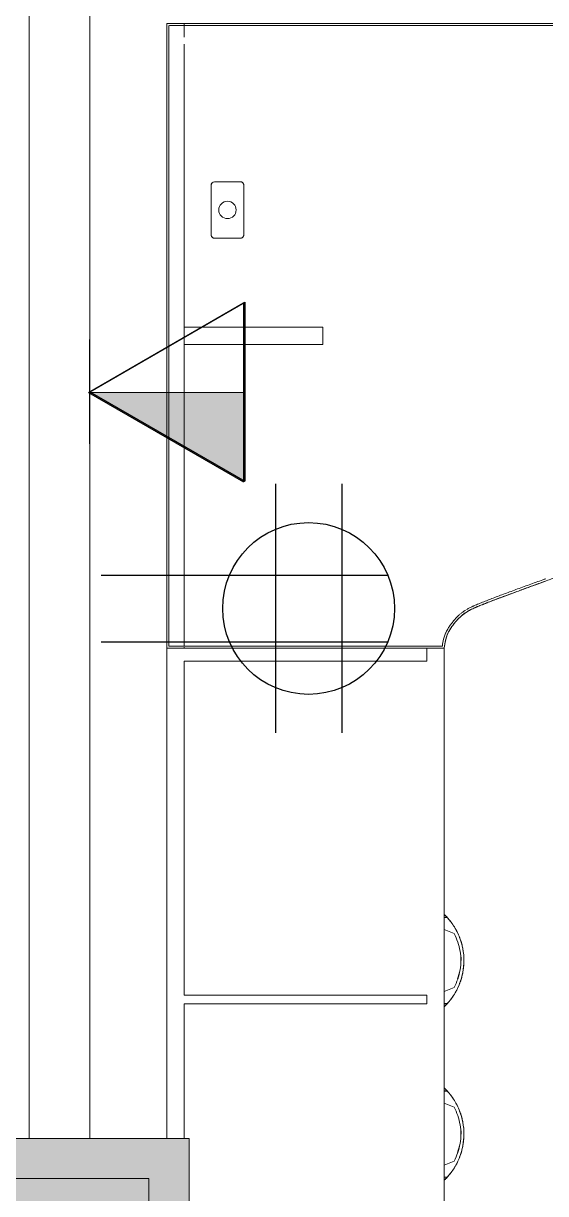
# Model space of a CAD drawing. Header units: inches. Extents: x 385 to 2249, y -1773 to -36.
# Drawn here: x 1937.6 to 1967.7, y -1694.3 to -1626.9 of the extents above; entities that cross this region are included whole.
import ezdxf

# ---------------------------------------------------------------- set-up
doc = ezdxf.new("R2010")
doc.units = ezdxf.units.IN
doc.header["$MEASUREMENT"] = 0
for name, color, linetype, lineweight in [('A-ANNO-NOTE', 131, 'Continuous', 30), ('A-COLS', 52, 'Continuous', 13), ('I-FURN', 30, 'Continuous', 9), ('I-FURN-PNLS', 30, 'Continuous', 9), ('I-WALL', 2, 'Continuous', 13)]:
    doc.layers.add(name, color=color, linetype=linetype, lineweight=lineweight)

# ---------------------------------------------------------------- blocks, each defined once
blk = doc.blocks.new('Columns 15 - Columns 4-5094592-Level 6 POWER _ SIGNAL')
at = {"layer": 'A-COLS', "color": 8, "lineweight": 20}
for p, q in [((1386.748, -824.836), (1378.584, -849.964)), ((1412.527, -833.212), (1386.748, -824.836)), ((1404.362, -858.34), (1412.527, -833.212)), ((1378.584, -849.964), (1404.362, -858.34))]:
    blk.add_line(p, q, dxfattribs=at)
blk = doc.blocks.new('Zira Wksta 11 - Type 2-V31-Level 6 POWER _ SIGNAL')
at = {"layer": 'I-FURN'}
for p, q in [((-16.173, 66.48), (-16, 66.48)), ((-16.173, 66.48), (-16, 66.48)), ((-16, 66.487), (-16.167, 66.487)), ((-16, 66.487), (-16.167, 66.487)), ((-16, 66.604), (-16, 66.657)), ((-16, 66.657), (-16, 66.614)), ((-16, 66.604), (-16, 66.657)), ((-16, 66.657), (-16, 66.614)), ((-16, 66.614), (-16, 66.512)), ((-16, 66.614), (-16, 66.512)), ((-16, 66.512), (-16, 66.604)), ((-16, 66.512), (-16, 66.604)), ((-16, 66.48), (-16, 66.512)), ((-16, 66.512), (-16, 66.487)), ((-16, 66.48), (-16, 66.512)), ((-16, 66.512), (-16, 66.487)), ((-16, 66.48), (-16, 65.791)), ((-16, 66.139), (-16, 66.48)), ((-16, 66.48), (-16, 65.791)), ((-16, 66.139), (-16, 66.48)), ((-16, 65.791), (-16, 66.136)), ((-16, 65.791), (-16, 66.136)), ((-16.561, 65.559), (-16.281, 65.675)), ((-16.561, 65.559), (-16.281, 65.675)), ((-16.281, 65.675), (-16, 65.791)), ((-16.281, 65.675), (-16, 65.791)), ((-16.281, 62.325), (-16.561, 62.441)), ((-16.281, 62.325), (-16.561, 62.441)), ((-16, 62.209), (-16.281, 62.325)), ((-16, 62.209), (-16.281, 62.325)), ((-16, 61.864), (-16, 62.209)), ((-16, 62.209), (-16, 61.52)), ((-16, 61.864), (-16, 62.209)), ((-16, 62.209), (-16, 61.52)), ((-16, 61.52), (-16.173, 61.52)), ((-16, 61.52), (-16.173, 61.52)), ((-16.167, 61.513), (-16, 61.513)), ((-16.167, 61.513), (-16, 61.513)), ((-16, 61.52), (-16, 61.861)), ((-16, 61.52), (-16, 61.861)), ((-16, 61.488), (-16, 61.52)), ((-16, 61.488), (-16, 61.52)), ((-16, 61.513), (-16, 61.488)), ((-16, 61.513), (-16, 61.488)), ((-16, 61.488), (-16, 61.452)), ((-16, 61.396), (-16, 61.488)), ((-16, 61.488), (-16, 61.386)), ((-16, 61.396), (-16, 61.488)), ((-16, 61.452), (-16, 61.386)), ((-16, 61.359), (-16, 61.396)), ((-16, 61.343), (-16, 61.396)), ((-16, 61.386), (-16, 61.343)), ((-16, 61.386), (-16, 61.343)), ((-16, 61.343), (-16, 61.359)), ((-16, 56.641), (-16, 56.657)), ((-16, 56.657), (-16, 56.614)), ((-16, 56.604), (-16, 56.641)), ((-16.173, 56.48), (-16, 56.48)), ((-16, 56.487), (-16.167, 56.487)), ((-16, 56.614), (-16, 56.548)), ((-16, 56.512), (-16, 56.604)), ((-16, 56.548), (-16, 56.512)), ((-16, 56.48), (-16, 56.512)), ((-16, 56.512), (-16, 56.487)), ((-16, 56.48), (-16, 55.791)), ((-16, 56.139), (-16, 56.48)), ((-16, 55.791), (-16, 56.136)), ((-16.561, 55.559), (-16.281, 55.675)), ((-16.281, 55.675), (-16, 55.791)), ((-16.281, 52.325), (-16.561, 52.441)), ((-16, 52.209), (-16.281, 52.325)), ((-16, 51.864), (-16, 52.209)), ((-16, 52.209), (-16, 51.52)), ((-16, 51.52), (-16.173, 51.52)), ((-16.167, 51.513), (-16, 51.513)), ((-16, 51.52), (-16, 51.861)), ((-16, 51.488), (-16, 51.52)), ((-16, 51.513), (-16, 51.488)), ((-16, 51.488), (-16, 51.386)), ((-16, 51.396), (-16, 51.488)), ((-16, 51.359), (-16, 51.396)), ((-16, 51.386), (-16, 51.355)), ((-16, 51.343), (-16, 51.359)), ((-16, 51.355), (-16, 51.343)), ((-4.437, 12.188), (-4.437, 9.313)), ((-4.437, 9.313), (-4.437, 12.188)), ((-2.75, 12.375), (-4.25, 12.375)), ((-4.25, 12.375), (-2.75, 12.375)), ((-2.562, 9.313), (-2.562, 12.188)), ((-2.562, 12.188), (-2.562, 9.313)), ((-4.25, 9.125), (-2.75, 9.125)), ((-2.75, 9.125), (-4.25, 9.125))]:
    blk.add_line(p, q, dxfattribs=at)
at = {"layer": 'I-FURN', "flags": 128}
for points in [[(-16, 65.791), (-16.281, 65.675), (-16.561, 65.559)], [(-16, 65.791), (-16.281, 65.675), (-16.561, 65.559)], [(-16.561, 62.441), (-16.281, 62.325), (-16, 62.209)], [(-16.561, 62.441), (-16.281, 62.325), (-16, 62.209)], [(-16, 55.791), (-16.281, 55.675), (-16.561, 55.559)], [(-16.561, 52.441), (-16.281, 52.325), (-16, 52.209)]]:
    blk.add_lwpolyline(points, dxfattribs=at)
at = {"layer": 'I-FURN'}
for centre, radius, start, end in [((-13.447, 64), 3.685, 137.02895, 137.70289), ((-13.447, 64), 3.685, 137.02895, 137.70289), ((-13.447, 64), 3.685, 137.03852, 137.56704), ((-13.447, 64), 3.685, 137.03852, 137.56704), ((-13.447, 64), 3.685, 222.29711, 222.97105), ((-13.447, 64), 3.685, 222.29711, 222.97105), ((-13.447, 64), 3.685, 222.43296, 222.96148), ((-13.447, 64), 3.685, 222.43296, 222.96148), ((-13.447, 54), 3.685, 137.02895, 137.70289), ((-13.447, 54), 3.685, 137.03852, 137.56704), ((-13.447, 54), 3.685, 222.29711, 222.97105), ((-13.447, 54), 3.685, 222.43296, 222.96148), ((-4.25, 12.188), 0.188, 90, 180), ((-4.25, 12.188), 0.188, 165, 180), ((-4.25, 12.188), 0.188, 135, 165), ((-4.25, 12.188), 0.187, 120, 135), ((-4.25, 12.188), 0.188, 90, 120), ((-2.75, 12.188), 0.187, 0, 90), ((-2.75, 12.188), 0.187, 75, 90), ((-2.75, 12.188), 0.188, 60, 75), ((-2.75, 12.188), 0.188, 45, 60), ((-2.75, 12.188), 0.188, 15, 45), ((-2.75, 12.188), 0.188, 0, 15), ((-3.5, 10.75), 0.5, 90, 270), ((-3.5, 10.75), 0.5, 90, 270), ((-3.5, 10.75), 0.5, 270, 90), ((-3.5, 10.75), 0.5, 270, 90), ((-4.25, 9.313), 0.188, 180, 270), ((-4.25, 9.313), 0.187, 180, 195), ((-4.25, 9.313), 0.187, 195, 225), ((-4.25, 9.313), 0.187, 225, 240), ((-4.25, 9.313), 0.187, 240, 255), ((-4.25, 9.313), 0.188, 255, 270), ((-2.75, 9.313), 0.187, 270, 0), ((-2.75, 9.313), 0.187, 270, 315), ((-2.75, 9.313), 0.188, 315, 330), ((-2.75, 9.313), 0.188, 330, 345), ((-2.75, 9.313), 0.187, 345, 0)]:
    blk.add_arc(centre, radius, start, end, dxfattribs=at)
for points, knots in [([(-16.173, 61.52), (-16.325, 61.687), (-16.598, 62.05), (-16.903, 62.661), (-17.09, 63.318), (-17.174, 64.227), (-17.004, 65.135), (-16.599, 65.95), (-16.325, 66.313), (-16.173, 66.48)], [0, 0, 0, 0, 0.125, 0.25, 0.375, 0.5, 0.75, 0.875, 1, 1, 1, 1]), ([(-16, 66.657), (-16.001, 66.657), (-16.002, 66.656), (-16.004, 66.653), (-16.007, 66.651), (-16.009, 66.649), (-16.012, 66.645), (-16.016, 66.642), (-16.019, 66.639), (-16.023, 66.635), (-16.027, 66.631), (-16.032, 66.627), (-16.041, 66.618), (-16.048, 66.61), (-16.055, 66.604)], [0, 0, 0, 0, 0.125, 0.1875, 0.25, 0.3125, 0.375, 0.4375, 0.5, 0.5625, 0.625, 0.6875, 0.75, 1, 1, 1, 1]), ([(-16, 66.657), (-16.001, 66.657), (-16.002, 66.656), (-16.004, 66.653), (-16.007, 66.651), (-16.009, 66.649), (-16.012, 66.645), (-16.016, 66.642), (-16.019, 66.639), (-16.023, 66.635), (-16.027, 66.631), (-16.032, 66.627), (-16.041, 66.618), (-16.048, 66.61), (-16.055, 66.604)], [0, 0, 0, 0, 0.125, 0.1875, 0.25, 0.3125, 0.375, 0.4375, 0.5, 0.5625, 0.625, 0.6875, 0.75, 1, 1, 1, 1]), ([(-16.045, 66.614), (-16.039, 66.619), (-16.031, 66.627), (-16.021, 66.637), (-16.016, 66.642), (-16.012, 66.646), (-16.009, 66.649), (-16.007, 66.651), (-16.004, 66.653), (-16.003, 66.655), (-16.001, 66.656), (-16, 66.657), (-16, 66.657)], [0, 0, 0, 0, 0.25, 0.375, 0.5, 0.5625, 0.625, 0.6875, 0.75, 0.8125, 0.875, 1, 1, 1, 1]), ([(-16.045, 66.614), (-16.039, 66.619), (-16.031, 66.627), (-16.021, 66.637), (-16.016, 66.642), (-16.012, 66.646), (-16.009, 66.649), (-16.007, 66.651), (-16.004, 66.653), (-16.003, 66.655), (-16.001, 66.656), (-16, 66.657), (-16, 66.657)], [0, 0, 0, 0, 0.25, 0.375, 0.5, 0.5625, 0.625, 0.6875, 0.75, 0.8125, 0.875, 1, 1, 1, 1]), ([(-16.672, 65.783), (-16.727, 65.683), (-16.791, 65.555), (-16.846, 65.424), (-16.856, 65.398)], [0.15936451, 0.15936451, 0.15936451, 0.15936451, 0.22222222, 0.23762024, 0.23762024, 0.23762024, 0.23762024]), ([(-16.672, 65.783), (-16.727, 65.683), (-16.791, 65.555), (-16.846, 65.424), (-16.856, 65.398)], [0.15936451, 0.15936451, 0.15936451, 0.15936451, 0.22222222, 0.23762024, 0.23762024, 0.23762024, 0.23762024]), ([(-16.945, 65.16), (-16.973, 65.075), (-17.009, 64.949), (-17.04, 64.821), (-17.049, 64.78)], [0.28411479, 0.28411479, 0.28411479, 0.28411479, 0.33333333, 0.3562762, 0.3562762, 0.3562762, 0.3562762]), ([(-16.945, 65.16), (-16.973, 65.075), (-17.009, 64.949), (-17.04, 64.821), (-17.049, 64.78)], [0.28411479, 0.28411479, 0.28411479, 0.28411479, 0.33333333, 0.3562762, 0.3562762, 0.3562762, 0.3562762]), ([(-17.096, 64.517), (-17.106, 64.446), (-17.12, 64.319), (-17.127, 64.192), (-17.128, 64.136)], [0.40508035, 0.40508035, 0.40508035, 0.40508035, 0.44444444, 0.47528756, 0.47528756, 0.47528756, 0.47528756]), ([(-17.096, 64.517), (-17.106, 64.446), (-17.12, 64.319), (-17.127, 64.192), (-17.128, 64.136)], [0.40508035, 0.40508035, 0.40508035, 0.40508035, 0.44444444, 0.47528756, 0.47528756, 0.47528756, 0.47528756]), ([(-17.048, 63.22), (-17.04, 63.179), (-17.009, 63.052), (-16.976, 62.923), (-16.95, 62.836)], [0.64373131, 0.64373131, 0.64373131, 0.64373131, 0.66666667, 0.71591001, 0.71591001, 0.71591001, 0.71591001]), ([(-17.048, 63.22), (-17.04, 63.179), (-17.009, 63.052), (-16.976, 62.923), (-16.95, 62.836)], [0.64373131, 0.64373131, 0.64373131, 0.64373131, 0.66666667, 0.71591001, 0.71591001, 0.71591001, 0.71591001]), ([(-16.857, 62.602), (-16.808, 62.482), (-16.751, 62.351), (-16.678, 62.229), (-16.671, 62.218)], [0.76239192, 0.76239192, 0.76239192, 0.76239192, 0.83333333, 0.84070579, 0.84070579, 0.84070579, 0.84070579]), ([(-16.857, 62.602), (-16.808, 62.482), (-16.751, 62.351), (-16.678, 62.229), (-16.671, 62.218)], [0.76239192, 0.76239192, 0.76239192, 0.76239192, 0.83333333, 0.84070579, 0.84070579, 0.84070579, 0.84070579]), ([(-16.055, 61.396), (-16.048, 61.39), (-16.039, 61.381), (-16.029, 61.371), (-16.023, 61.365), (-16.019, 61.361), (-16.016, 61.358), (-16.012, 61.355), (-16.009, 61.351), (-16.007, 61.349), (-16.004, 61.347), (-16.002, 61.344), (-16.001, 61.343), (-16, 61.343)], [0, 0, 0, 0, 0.25, 0.375, 0.4375, 0.5, 0.5625, 0.625, 0.6875, 0.75, 0.8125, 0.875, 1, 1, 1, 1]), ([(-16.055, 61.396), (-16.048, 61.39), (-16.039, 61.381), (-16.029, 61.371), (-16.023, 61.365), (-16.019, 61.361), (-16.016, 61.358), (-16.012, 61.355), (-16.009, 61.351), (-16.007, 61.349), (-16.004, 61.347), (-16.002, 61.344), (-16.001, 61.343), (-16, 61.343)], [0, 0, 0, 0, 0.25, 0.375, 0.4375, 0.5, 0.5625, 0.625, 0.6875, 0.75, 0.8125, 0.875, 1, 1, 1, 1]), ([(-16, 61.343), (-16, 61.343), (-16.001, 61.344), (-16.003, 61.345), (-16.004, 61.347), (-16.007, 61.349), (-16.009, 61.351), (-16.012, 61.354), (-16.015, 61.357), (-16.018, 61.36), (-16.021, 61.363), (-16.025, 61.367), (-16.032, 61.374), (-16.039, 61.381), (-16.045, 61.386)], [0, 0, 0, 0, 0.125, 0.1875, 0.25, 0.3125, 0.375, 0.4375, 0.5, 0.5625, 0.625, 0.6875, 0.75, 1, 1, 1, 1]), ([(-16, 61.343), (-16, 61.343), (-16.001, 61.344), (-16.003, 61.345), (-16.004, 61.347), (-16.007, 61.349), (-16.009, 61.351), (-16.012, 61.354), (-16.015, 61.357), (-16.018, 61.36), (-16.021, 61.363), (-16.025, 61.367), (-16.032, 61.374), (-16.039, 61.381), (-16.045, 61.386)], [0, 0, 0, 0, 0.125, 0.1875, 0.25, 0.3125, 0.375, 0.4375, 0.5, 0.5625, 0.625, 0.6875, 0.75, 1, 1, 1, 1]), ([(-16, 56.657), (-16.001, 56.657), (-16.002, 56.656), (-16.004, 56.653), (-16.007, 56.651), (-16.009, 56.649), (-16.012, 56.645), (-16.016, 56.642), (-16.019, 56.639), (-16.023, 56.635), (-16.027, 56.631), (-16.032, 56.627), (-16.041, 56.618), (-16.048, 56.61), (-16.055, 56.604)], [0, 0, 0, 0, 0.125, 0.1875, 0.25, 0.3125, 0.375, 0.4375, 0.5, 0.5625, 0.625, 0.6875, 0.75, 1, 1, 1, 1]), ([(-16.045, 56.614), (-16.039, 56.619), (-16.031, 56.627), (-16.021, 56.637), (-16.016, 56.642), (-16.012, 56.646), (-16.009, 56.649), (-16.007, 56.651), (-16.004, 56.653), (-16.003, 56.655), (-16.001, 56.656), (-16, 56.657), (-16, 56.657)], [0, 0, 0, 0, 0.25, 0.375, 0.5, 0.5625, 0.625, 0.6875, 0.75, 0.8125, 0.875, 1, 1, 1, 1]), ([(-16.173, 51.52), (-16.325, 51.687), (-16.598, 52.05), (-16.903, 52.661), (-17.09, 53.318), (-17.174, 54.227), (-17.004, 55.135), (-16.599, 55.95), (-16.325, 56.313), (-16.173, 56.48)], [0, 0, 0, 0, 0.125, 0.25, 0.375, 0.5, 0.75, 0.875, 1, 1, 1, 1]), ([(-16.672, 55.783), (-16.727, 55.683), (-16.791, 55.555), (-16.846, 55.424), (-16.856, 55.398)], [0.15936451, 0.15936451, 0.15936451, 0.15936451, 0.22222222, 0.23762024, 0.23762024, 0.23762024, 0.23762024]), ([(-16.945, 55.16), (-16.973, 55.075), (-17.009, 54.949), (-17.04, 54.821), (-17.049, 54.78)], [0.28411479, 0.28411479, 0.28411479, 0.28411479, 0.33333333, 0.3562762, 0.3562762, 0.3562762, 0.3562762]), ([(-17.096, 54.517), (-17.106, 54.446), (-17.12, 54.319), (-17.127, 54.192), (-17.128, 54.136)], [0.40508035, 0.40508035, 0.40508035, 0.40508035, 0.44444444, 0.47528756, 0.47528756, 0.47528756, 0.47528756]), ([(-17.048, 53.22), (-17.04, 53.179), (-17.009, 53.052), (-16.976, 52.923), (-16.95, 52.836)], [0.64373131, 0.64373131, 0.64373131, 0.64373131, 0.66666667, 0.71591001, 0.71591001, 0.71591001, 0.71591001]), ([(-16.857, 52.602), (-16.808, 52.482), (-16.751, 52.351), (-16.678, 52.229), (-16.671, 52.218)], [0.76239192, 0.76239192, 0.76239192, 0.76239192, 0.83333333, 0.84070579, 0.84070579, 0.84070579, 0.84070579]), ([(-16.055, 51.396), (-16.048, 51.39), (-16.039, 51.381), (-16.029, 51.371), (-16.023, 51.365), (-16.019, 51.361), (-16.016, 51.358), (-16.012, 51.355), (-16.009, 51.351), (-16.007, 51.349), (-16.004, 51.347), (-16.002, 51.344), (-16.001, 51.343), (-16, 51.343)], [0, 0, 0, 0, 0.25, 0.375, 0.4375, 0.5, 0.5625, 0.625, 0.6875, 0.75, 0.8125, 0.875, 1, 1, 1, 1]), ([(-16, 51.343), (-16, 51.343), (-16.001, 51.344), (-16.003, 51.345), (-16.004, 51.347), (-16.007, 51.349), (-16.009, 51.351), (-16.012, 51.354), (-16.015, 51.357), (-16.018, 51.36), (-16.021, 51.363), (-16.025, 51.367), (-16.032, 51.374), (-16.039, 51.381), (-16.045, 51.386)], [0, 0, 0, 0, 0.125, 0.1875, 0.25, 0.3125, 0.375, 0.4375, 0.5, 0.5625, 0.625, 0.6875, 0.75, 1, 1, 1, 1])]:
    blk.add_open_spline(points, degree=3, knots=knots, dxfattribs=at)
for points in [[(-17.069, 64.677), (-17.027, 64.9), (-16.903, 65.339), (-16.599, 65.95), (-16.325, 66.313), (-16.173, 66.48)], [(-16.167, 66.487), (-16.303, 66.338), (-16.427, 66.178), (-16.537, 66.008)], [(-16.167, 66.487), (-16.303, 66.338), (-16.427, 66.178), (-16.537, 66.008)], [(-16.055, 66.604), (-16.069, 66.589), (-16.099, 66.559), (-16.129, 66.528), (-16.144, 66.512)], [(-16.055, 66.604), (-16.069, 66.589), (-16.099, 66.559), (-16.129, 66.528), (-16.144, 66.512)], [(-16.143, 66.512), (-16.132, 66.524), (-16.11, 66.547), (-16.077, 66.582), (-16.055, 66.603), (-16.045, 66.614)], [(-16.143, 66.512), (-16.132, 66.524), (-16.11, 66.547), (-16.077, 66.582), (-16.055, 66.603), (-16.045, 66.614)], [(-16.561, 65.559), (-16.732, 65.242), (-16.969, 64.55), (-16.969, 63.451), (-16.732, 62.759), (-16.561, 62.441)], [(-16.561, 65.559), (-16.732, 65.242), (-16.969, 64.55), (-16.969, 63.451), (-16.732, 62.759), (-16.561, 62.441)], [(-16.778, 65.064), (-16.719, 65.234), (-16.647, 65.4), (-16.561, 65.559)], [(-16.778, 65.064), (-16.719, 65.234), (-16.647, 65.4), (-16.561, 65.559)], [(-16.586, 65.931), (-16.616, 65.882), (-16.645, 65.833), (-16.672, 65.783)], [(-16.586, 65.931), (-16.616, 65.882), (-16.645, 65.833), (-16.672, 65.783)], [(-17.049, 64.78), (-17.056, 64.743), (-17.064, 64.707), (-17.071, 64.67)], [(-17.049, 64.78), (-17.056, 64.743), (-17.064, 64.707), (-17.071, 64.67)], [(-16.894, 65.302), (-16.912, 65.255), (-16.929, 65.208), (-16.945, 65.16)], [(-16.894, 65.302), (-16.912, 65.255), (-16.929, 65.208), (-16.945, 65.16)], [(-16.91, 64.539), (-16.88, 64.717), (-16.822, 64.887), (-16.757, 65.055)], [(-16.91, 64.539), (-16.88, 64.717), (-16.822, 64.887), (-16.757, 65.055)], [(-16.857, 65.398), (-16.867, 65.372), (-16.877, 65.347), (-16.887, 65.321)], [(-16.857, 65.398), (-16.867, 65.372), (-16.877, 65.347), (-16.887, 65.321)], [(-17.129, 64.135), (-17.133, 64.045), (-17.132, 63.955), (-17.127, 63.866)], [(-17.129, 64.135), (-17.133, 64.045), (-17.132, 63.955), (-17.127, 63.866)], [(-17.132, 64), (-17.132, 64.227), (-17.106, 64.452), (-17.061, 64.673)], [(-17.075, 64.644), (-17.083, 64.602), (-17.09, 64.56), (-17.096, 64.517)], [(-17.075, 64.644), (-17.083, 64.602), (-17.09, 64.56), (-17.096, 64.517)], [(-16.955, 64), (-16.955, 64.181), (-16.949, 64.365), (-16.91, 64.539)], [(-16.955, 64), (-16.955, 64.181), (-16.949, 64.365), (-16.91, 64.539)], [(-16.173, 61.52), (-16.325, 61.687), (-16.598, 62.05), (-16.903, 62.661), (-17.09, 63.318), (-17.132, 63.773), (-17.132, 64)], [(-17.129, 63.865), (-17.125, 63.737), (-17.111, 63.61), (-17.092, 63.484)], [(-17.129, 63.865), (-17.125, 63.737), (-17.111, 63.61), (-17.092, 63.484)], [(-17.095, 63.482), (-17.089, 63.44), (-17.082, 63.398), (-17.075, 63.356)], [(-17.095, 63.482), (-17.089, 63.44), (-17.082, 63.398), (-17.075, 63.356)], [(-16.91, 63.461), (-16.94, 63.639), (-16.965, 63.822), (-16.971, 64.004)], [(-16.91, 63.461), (-16.94, 63.639), (-16.965, 63.822), (-16.971, 64.004)], [(-16.778, 62.936), (-16.836, 63.107), (-16.875, 63.282), (-16.91, 63.461)], [(-16.778, 62.936), (-16.836, 63.107), (-16.875, 63.282), (-16.91, 63.461)], [(-17.07, 63.329), (-17.064, 63.293), (-17.056, 63.256), (-17.048, 63.22)], [(-17.07, 63.329), (-17.064, 63.293), (-17.056, 63.256), (-17.048, 63.22)], [(-16.945, 62.84), (-16.929, 62.792), (-16.913, 62.744), (-16.896, 62.697)], [(-16.945, 62.84), (-16.929, 62.792), (-16.913, 62.744), (-16.896, 62.697)], [(-16.561, 62.441), (-16.647, 62.6), (-16.719, 62.766), (-16.778, 62.936)], [(-16.561, 62.441), (-16.647, 62.6), (-16.719, 62.766), (-16.778, 62.936)], [(-16.887, 62.679), (-16.877, 62.653), (-16.867, 62.627), (-16.857, 62.602)], [(-16.887, 62.679), (-16.877, 62.653), (-16.867, 62.627), (-16.857, 62.602)], [(-16.672, 62.217), (-16.644, 62.167), (-16.614, 62.119), (-16.582, 62.072)], [(-16.672, 62.217), (-16.644, 62.167), (-16.614, 62.119), (-16.582, 62.072)], [(-16.537, 61.992), (-16.427, 61.822), (-16.303, 61.662), (-16.167, 61.513)], [(-16.537, 61.992), (-16.427, 61.822), (-16.303, 61.662), (-16.167, 61.513)], [(-16.144, 61.488), (-16.129, 61.472), (-16.099, 61.441), (-16.069, 61.411), (-16.055, 61.396)], [(-16.144, 61.488), (-16.129, 61.472), (-16.099, 61.441), (-16.069, 61.411), (-16.055, 61.396)], [(-16.045, 61.386), (-16.055, 61.397), (-16.077, 61.418), (-16.11, 61.453), (-16.132, 61.476), (-16.143, 61.488)], [(-16.045, 61.386), (-16.055, 61.397), (-16.077, 61.418), (-16.11, 61.453), (-16.132, 61.476), (-16.143, 61.488)], [(-16.167, 56.487), (-16.303, 56.338), (-16.427, 56.178), (-16.537, 56.008)], [(-16.055, 56.604), (-16.069, 56.589), (-16.099, 56.559), (-16.129, 56.528), (-16.144, 56.512)], [(-16.143, 56.512), (-16.132, 56.524), (-16.11, 56.547), (-16.077, 56.582), (-16.055, 56.603), (-16.045, 56.614)], [(-16.561, 55.559), (-16.732, 55.242), (-16.969, 54.55), (-16.969, 53.451), (-16.732, 52.759), (-16.561, 52.441)], [(-16.894, 55.302), (-16.912, 55.255), (-16.929, 55.208), (-16.945, 55.16)], [(-16.857, 55.398), (-16.867, 55.372), (-16.877, 55.347), (-16.887, 55.321)], [(-16.778, 55.064), (-16.719, 55.234), (-16.647, 55.399), (-16.562, 55.557)], [(-16.586, 55.931), (-16.616, 55.882), (-16.645, 55.833), (-16.672, 55.783)], [(-16.562, 55.557), (-16.562, 55.557), (-16.562, 55.558), (-16.561, 55.559)], [(-17.075, 54.644), (-17.083, 54.602), (-17.09, 54.56), (-17.096, 54.517)], [(-17.049, 54.78), (-17.056, 54.743), (-17.064, 54.707), (-17.071, 54.67)], [(-16.91, 54.539), (-16.88, 54.717), (-16.822, 54.887), (-16.757, 55.055)], [(-17.129, 54.135), (-17.133, 54.045), (-17.132, 53.955), (-17.127, 53.866)], [(-16.91, 53.461), (-16.94, 53.639), (-16.965, 53.822), (-16.971, 54.004)], [(-16.955, 54), (-16.955, 54.181), (-16.949, 54.365), (-16.91, 54.539)], [(-17.129, 53.865), (-17.125, 53.737), (-17.111, 53.61), (-17.092, 53.484)], [(-17.095, 53.482), (-17.089, 53.44), (-17.082, 53.398), (-17.075, 53.356)], [(-17.07, 53.329), (-17.064, 53.293), (-17.056, 53.256), (-17.048, 53.22)], [(-16.778, 52.936), (-16.836, 53.107), (-16.875, 53.282), (-16.91, 53.461)], [(-16.945, 52.84), (-16.929, 52.792), (-16.913, 52.744), (-16.896, 52.697)], [(-16.887, 52.679), (-16.877, 52.653), (-16.867, 52.627), (-16.857, 52.602)], [(-16.561, 52.441), (-16.647, 52.6), (-16.719, 52.766), (-16.778, 52.936)], [(-16.672, 52.217), (-16.644, 52.167), (-16.614, 52.119), (-16.582, 52.072)], [(-16.537, 51.992), (-16.427, 51.822), (-16.303, 51.662), (-16.167, 51.513)], [(-16.144, 51.488), (-16.129, 51.472), (-16.099, 51.441), (-16.069, 51.411), (-16.055, 51.396)], [(-16.045, 51.386), (-16.055, 51.397), (-16.077, 51.418), (-16.11, 51.453), (-16.132, 51.476), (-16.143, 51.488)]]:
    blk.add_open_spline(points, degree=3, dxfattribs=at)
at = {"layer": 'I-FURN-PNLS'}
for p, q in [((-16, 36), (-16, 72)), ((-16, 72), (-16, 36)), ((-16, 36), (-16, 72)), ((-1, 64.247), (-1, 56.5)), ((-1, 56.5), (-1, 64.247)), ((0, 64.247), (0, 36)), ((0, 36), (0, 64.247)), ((0, 64.247), (0, 36)), ((0, 36), (0, 64.247)), ((0, 64.247), (0, 36)), ((-1, 56.5), (-15, 56.5)), ((-15, 56.5), (-15, 56)), ((-15, 56), (-15, 56.5)), ((-15, 56.5), (-1, 56.5)), ((-15, 56), (-1, 56)), ((-1, 56), (-15, 56)), ((-1, 56), (-1, 36.75)), ((-1, 36.75), (-1, 56)), ((-1, 36.75), (-15, 36.75)), ((-15, 36.75), (-15, 36)), ((-15, 36), (-15, 36.75)), ((-15, 36.75), (-1, 36.75)), ((0, 36), (-16, 36)), ((-16, 36), (0, 36)), ((0, 36), (-16, 36)), ((0, 36), (-16, 36)), ((0, 36), (-16, 36)), ((-16, 36), (0, 36)), ((-0.125, 35.875), (-15.887, 35.875)), ((-15.887, 35.875), (-0.125, 35.875)), ((-15, 36), (0, 36)), ((-1, 36), (-15, 36)), ((0, 36), (-1, 36)), ((0, 36), (-1, 36)), ((-1, 36), (-1, 35.95)), ((-1, 35.95), (-1, 36)), ((-1, 36), (0, 36)), ((-1, 35.876), (-1, 1.19)), ((-1, 18.5), (-1, 35.876)), ((-0.125, 0.243), (-0.125, 35.875)), ((-0.125, 35.875), (-0.125, 0.243)), ((0, 0), (0, 36)), ((0, 0), (0, 36)), ((0, 36), (0, 0)), ((0, 0), (0, 36)), ((0, 36), (0, 0)), ((-1, 18.5), (-9, 18.5)), ((-9, 18.5), (-9, 17.5)), ((-9, 17.5), (-9, 18.5)), ((-9, 18.5), (-1, 18.5)), ((-1, 17.5), (-1, 18.5)), ((-1, 18.5), (-1, 17.5)), ((-1, 17.5), (-1, 18.5)), ((-9, 17.5), (-1, 17.5)), ((-1, 17.5), (-9, 17.5)), ((-1, 1.19), (-1, 17.5)), ((-1, 0.8), (-1, 0.123)), ((-1, 0.123), (-1, 0.8)), ((-51, 0), (0, 0)), ((-50.925, 0.125), (-0.156, 0.125)), ((-0.156, 0.125), (-50.925, 0.125)), ((-1, 0.123), (-1, 0)), ((-1, 0), (-1, 0.123)), ((-1, 0), (0, 0)), ((0, 0), (-1, 0)), ((-0.125, 0.125), (-0.125, 0.243)), ((-0.125, 0.243), (-0.125, 0.125))]:
    blk.add_line(p, q, dxfattribs=at)
for points, knots in [([(-16, 36), (-16.014, 35.849), (-16.048, 35.634), (-16.111, 35.404), (-16.153, 35.278), (-16.188, 35.187), (-16.227, 35.099), (-16.286, 34.984), (-16.37, 34.849), (-16.46, 34.723), (-16.522, 34.641), (-16.557, 34.595), (-16.591, 34.55), (-16.634, 34.497), (-16.702, 34.416), (-16.788, 34.323), (-16.875, 34.239), (-16.945, 34.175), (-16.998, 34.129), (-17.05, 34.085), (-17.119, 34.031), (-17.206, 33.969), (-17.312, 33.902), (-17.401, 33.849), (-17.474, 33.808), (-17.547, 33.769), (-17.639, 33.725), (-17.752, 33.675), (-17.868, 33.624), (-17.987, 33.574), (-18.108, 33.525), (-18.233, 33.476), (-18.488, 33.376), (-18.895, 33.217), (-19.48, 32.997), (-20.103, 32.767), (-20.757, 32.528), (-21.436, 32.281), (-22.135, 32.026), (-22.85, 31.766), (-23.578, 31.503), (-24.313, 31.236), (-25.3, 30.881), (-26.287, 30.527), (-27.26, 30.183), (-27.979, 29.93), (-28.687, 29.681), (-29.382, 29.436), (-30.061, 29.195), (-30.724, 28.958), (-31.368, 28.724), (-31.991, 28.494), (-32.595, 28.265), (-33.196, 28.037), (-33.806, 27.806), (-34.441, 27.57), (-35.002, 27.369), (-35.478, 27.202), (-35.787, 27.096), (-36.043, 27.01), (-36.239, 26.943), (-36.44, 26.877), (-36.645, 26.816), (-36.855, 26.756), (-37.069, 26.696), (-37.288, 26.641), (-37.511, 26.595), (-37.739, 26.555), (-37.972, 26.519), (-38.21, 26.491), (-38.452, 26.476), (-38.7, 26.472), (-39.036, 26.476), (-39.469, 26.515), (-40.008, 26.628), (-40.382, 26.739), (-40.572, 26.805)], [0, 0, 0, 0, 0.013514, 0.02027, 0.023649, 0.027027, 0.030405, 0.033784, 0.040541, 0.047297, 0.050676, 0.052365, 0.054054, 0.057432, 0.060811, 0.067568, 0.074324, 0.077703, 0.081081, 0.084459, 0.087838, 0.094595, 0.101351, 0.108108, 0.111486, 0.114865, 0.121622, 0.128378, 0.135135, 0.141892, 0.148649, 0.155405, 0.162162, 0.189189, 0.216216, 0.243243, 0.27027, 0.297297, 0.324324, 0.351351, 0.378378, 0.405405, 0.432432, 0.486486, 0.513514, 0.540541, 0.567568, 0.594595, 0.621622, 0.648649, 0.675676, 0.702703, 0.72973, 0.756757, 0.783784, 0.810811, 0.837838, 0.851351, 0.864865, 0.871622, 0.878378, 0.885135, 0.891892, 0.898649, 0.905405, 0.912162, 0.918919, 0.925676, 0.932432, 0.939189, 0.945946, 0.952703, 0.959459, 0.972973, 0.986486, 1, 1, 1, 1]), ([(-16.68, 34.442), (-16.674, 34.449), (-16.65, 34.477), (-16.61, 34.525), (-16.569, 34.578), (-16.536, 34.623), (-16.502, 34.668), (-16.442, 34.75), (-16.355, 34.874), (-16.274, 35.007), (-16.217, 35.119), (-16.179, 35.206), (-16.146, 35.296), (-16.105, 35.419), (-16.046, 35.644), (-16.013, 35.853), (-16, 36)], [-0.06054761, -0.06054761, -0.06054761, -0.06054761, -0.05921053, -0.05592105, -0.05263158, -0.05098684, -0.04934211, -0.04605263, -0.03947368, -0.03289474, -0.02960526, -0.02631579, -0.02302632, -0.01973684, -0.01315789, 0, 0, 0, 0]), ([(-16.197, 35.166), (-16.195, 35.17), (-16.178, 35.209), (-16.136, 35.319), (-16.057, 35.579), (-16.016, 35.826), (-16, 36)], [-0.02784085, -0.02784085, -0.02784085, -0.02784085, -0.02734644, -0.02343981, -0.01562654, 0, 0, 0, 0]), ([(-16.086, 35.107), (-16.083, 35.115), (-16.063, 35.16), (-16.017, 35.28), (-15.943, 35.518), (-15.908, 35.739), (-15.89, 35.876)], [-0.02817516, -0.02817516, -0.02817516, -0.02817516, -0.02734644, -0.02343981, -0.01562654, -0.00333187, -0.00333187, -0.00333187, -0.00333187]), ([(-15.887, 35.875), (-15.904, 35.736), (-15.945, 35.519), (-16.017, 35.28), (-16.063, 35.16), (-16.083, 35.115), (-16.086, 35.107)], [0.00332304, 0.00332304, 0.00332304, 0.00332304, 0.01562654, 0.02343981, 0.02734644, 0.02817516, 0.02817516, 0.02817516, 0.02817516]), ([(-16.086, 35.107), (-16.099, 35.078), (-16.133, 35.006), (-16.171, 34.938), (-16.194, 34.899)], [0.028175164, 0.028175164, 0.028175164, 0.028175164, 0.031253077, 0.035840023, 0.035840023, 0.035840023, 0.035840023]), ([(-16.194, 34.899), (-16.171, 34.938), (-16.133, 35.006), (-16.099, 35.078), (-16.086, 35.107)], [-0.035840023, -0.035840023, -0.035840023, -0.035840023, -0.031253077, -0.028175164, -0.028175164, -0.028175164, -0.028175164]), ([(-16.194, 34.899), (-16.211, 34.871), (-16.269, 34.778), (-16.351, 34.662), (-16.433, 34.551), (-16.493, 34.472), (-16.555, 34.395), (-16.638, 34.3), (-16.744, 34.191), (-16.848, 34.094), (-16.932, 34.02), (-17.017, 33.951), (-17.114, 33.881), (-17.189, 33.832), (-17.223, 33.811)], [0.03584002, 0.03584002, 0.03584002, 0.03584002, 0.03906635, 0.04687962, 0.05078625, 0.05469289, 0.05859952, 0.06250615, 0.07031942, 0.07813269, 0.08203933, 0.08594596, 0.09375923, 0.09993766, 0.09993766, 0.09993766, 0.09993766]), ([(-17.223, 33.811), (-17.189, 33.832), (-17.114, 33.881), (-17.017, 33.951), (-16.932, 34.02), (-16.848, 34.094), (-16.744, 34.191), (-16.638, 34.3), (-16.555, 34.395), (-16.493, 34.472), (-16.433, 34.551), (-16.351, 34.662), (-16.269, 34.778), (-16.211, 34.871), (-16.194, 34.899)], [-0.09993766, -0.09993766, -0.09993766, -0.09993766, -0.09375923, -0.08594596, -0.08203933, -0.07813269, -0.07031942, -0.06250615, -0.05859952, -0.05469289, -0.05078625, -0.04687962, -0.03906635, -0.03584002, -0.03584002, -0.03584002, -0.03584002]), ([(-16.679, 34.443), (-16.65, 34.477), (-16.601, 34.536), (-16.533, 34.626), (-16.452, 34.735), (-16.365, 34.859), (-16.303, 34.96), (-16.281, 34.999)], [-0.06048085, -0.06048085, -0.06048085, -0.06048085, -0.05469289, -0.05078625, -0.04687962, -0.03906635, -0.03436187, -0.03436187, -0.03436187, -0.03436187]), ([(-17.282, 33.774), (-17.314, 33.755), (-17.39, 33.71), (-17.512, 33.647), (-17.622, 33.596), (-17.71, 33.557), (-17.8, 33.516), (-17.918, 33.467), (-18.059, 33.41), (-18.25, 33.335), (-18.503, 33.235), (-18.926, 33.072), (-19.492, 32.859), (-20.219, 32.591), (-20.986, 32.311), (-21.533, 32.112), (-21.818, 32.009), (-21.834, 32.003)], [0.1035089, 0.1035089, 0.1035089, 0.1035089, 0.1093858, 0.117199, 0.1250123, 0.1289189, 0.1328256, 0.1406388, 0.1484521, 0.1562654, 0.1718919, 0.1875185, 0.2187715, 0.2500246, 0.2812777, 0.3125308, 0.3142903, 0.3142903, 0.3142903, 0.3142903]), ([(-21.834, 32.003), (-21.818, 32.009), (-21.533, 32.112), (-20.986, 32.311), (-20.219, 32.591), (-19.492, 32.859), (-18.926, 33.072), (-18.503, 33.235), (-18.25, 33.335), (-18.059, 33.41), (-17.918, 33.467), (-17.8, 33.516), (-17.71, 33.557), (-17.622, 33.596), (-17.512, 33.647), (-17.39, 33.71), (-17.314, 33.755), (-17.282, 33.774)], [-0.3142903, -0.3142903, -0.3142903, -0.3142903, -0.3125308, -0.2812777, -0.2500246, -0.2187715, -0.1875185, -0.1718919, -0.1562654, -0.1484521, -0.1406388, -0.1328256, -0.1289189, -0.1250123, -0.117199, -0.1093858, -0.1035089, -0.1035089, -0.1035089, -0.1035089]), ([(-17.688, 33.704), (-17.647, 33.723), (-17.564, 33.761), (-17.44, 33.825), (-17.315, 33.9), (-17.193, 33.978), (-17.093, 34.051), (-17.012, 34.116), (-16.932, 34.186), (-16.841, 34.272), (-16.77, 34.344), (-16.739, 34.377)], [-0.12456702, -0.12456702, -0.12456702, -0.12456702, -0.11719904, -0.10938577, -0.1015725, -0.09375923, -0.08594596, -0.08203933, -0.07813269, -0.07031942, -0.06436475, -0.06436475, -0.06436475, -0.06436475]), ([(-17.688, 33.704), (-17.654, 33.719), (-17.584, 33.752), (-17.498, 33.795), (-17.427, 33.833), (-17.357, 33.875), (-17.27, 33.928), (-17.168, 33.996), (-17.083, 34.059), (-17.016, 34.113), (-16.948, 34.172), (-16.863, 34.25), (-16.787, 34.325), (-16.746, 34.369), (-16.739, 34.377)], [-0.12456461, -0.12456461, -0.12456461, -0.12456461, -0.11842105, -0.11184211, -0.10855263, -0.10526316, -0.09868421, -0.09210526, -0.08552632, -0.08223684, -0.07894737, -0.07236842, -0.06578947, -0.06434993, -0.06434993, -0.06434993, -0.06434993]), ([(-20.268, 32.707), (-20.02, 32.798), (-19.535, 32.977), (-19.084, 33.147), (-18.867, 33.229), (-18.867, 33.229)], [-0.25, -0.25, -0.25, -0.25, -0.21877154, -0.18751846, -0.1875, -0.1875, -0.1875, -0.1875]), ([(-19.426, 33.018), (-19.404, 33.027), (-19.212, 33.098), (-19.026, 33.169), (-18.867, 33.229)], [-0.21348668, -0.21348668, -0.21348668, -0.21348668, -0.21052632, -0.1875, -0.1875, -0.1875, -0.1875]), ([(-18.867, 33.229), (-18.844, 33.238), (-18.731, 33.281), (-18.545, 33.353), (-18.387, 33.415), (-18.316, 33.443)], [-0.1875, -0.1875, -0.1875, -0.1875, -0.18421053, -0.17105263, -0.15978613, -0.15978613, -0.15978613, -0.15978613]), ([(-18.865, 33.23), (-18.757, 33.271), (-18.574, 33.342), (-18.398, 33.411), (-18.324, 33.44)], [-0.18737705, -0.18737705, -0.18737705, -0.18737705, -0.17189192, -0.16020038, -0.16020038, -0.16020038, -0.16020038]), ([(-18.299, 33.45), (-18.292, 33.453), (-18.245, 33.472), (-18.157, 33.506), (-18.038, 33.553), (-17.94, 33.593), (-17.864, 33.625), (-17.807, 33.65), (-17.751, 33.676), (-17.714, 33.692), (-17.696, 33.701)], [-0.1588822, -0.1588822, -0.1588822, -0.1588822, -0.15789474, -0.15131579, -0.14473684, -0.13815789, -0.13486842, -0.13157895, -0.12828947, -0.125, -0.125, -0.125, -0.125]), ([(-18.297, 33.451), (-18.281, 33.457), (-18.216, 33.483), (-18.104, 33.527), (-17.965, 33.583), (-17.851, 33.631), (-17.761, 33.671), (-17.718, 33.691), (-17.696, 33.7)], [-0.15881843, -0.15881843, -0.15881843, -0.15881843, -0.15626539, -0.14845212, -0.14063885, -0.13282558, -0.12891894, -0.12501504, -0.12501504, -0.12501504, -0.12501504]), ([(-21.83, 32.138), (-21.631, 32.21), (-21.21, 32.363), (-20.582, 32.592), (-19.976, 32.814), (-19.599, 32.954), (-19.426, 33.018)], [-0.3125, -0.3125, -0.3125, -0.3125, -0.28947368, -0.26315789, -0.23684211, -0.21348668, -0.21348668, -0.21348668, -0.21348668])]:
    blk.add_open_spline(points, degree=3, knots=knots, dxfattribs=at)
for points in [[(-16.281, 34.999), (-16.266, 35.024), (-16.252, 35.05), (-16.239, 35.076)], [(-16.229, 35.097), (-16.218, 35.12), (-16.207, 35.143), (-16.197, 35.166)], [(-16.71, 34.409), (-16.7, 34.42), (-16.69, 34.431), (-16.679, 34.443)], [(-21.828, 32.138), (-21.289, 32.334), (-20.766, 32.524), (-20.27, 32.706)]]:
    blk.add_open_spline(points, degree=3, dxfattribs=at)
blk = doc.blocks.new('Columns 57 - Columns 4-5528666-Level 6 POWER _ SIGNAL')
at = {"layer": 'A-COLS', "lineweight": 9}
blk.add_hatch(color=7, dxfattribs=at).paths.add_polyline_path([(1406.567, -859.056), (1415.443, -831.738), (1385.261, -821.931), (1376.385, -849.249)], flags=0)
at = {"layer": 'A-COLS', "color": 8, "lineweight": 20}
for p, q in [((1385.261, -821.931), (1376.385, -849.249)), ((1415.443, -831.738), (1385.261, -821.931)), ((1406.567, -859.056), (1415.443, -831.738)), ((1376.385, -849.249), (1406.567, -859.056))]:
    blk.add_line(p, q, dxfattribs=at)

msp = doc.modelspace()

# ---------------------------------------------------------------- hatches: boundary and pattern name
at = {"layer": 'A-ANNO-NOTE', "lineweight": 9}
msp.add_hatch(color=256, dxfattribs=at).paths.add_polyline_path([(1950.316, -1653.337), (1950.316, -1648.18), (1941.384, -1648.18), (1948.307, -1652.176)], flags=0)

# ---------------------------------------------------------------- linework, layer by layer
at = {"layer": 'A-ANNO-NOTE'}
for p, q in [((1941.384, -1648.18), (1950.316, -1643.023)), ((1941.452, -1648.141), (1950.384, -1642.983)), ((1950.316, -1643.023), (1950.316, -1653.337)), ((1950.384, -1642.983), (1950.384, -1653.298)), ((1941.452, -1651.141), (1941.452, -1645.141)), ((1941.384, -1648.18), (1950.316, -1653.337)), ((1941.452, -1648.141), (1950.384, -1653.298)), ((1952.151, -1653.459), (1952.151, -1667.806)), ((1955.984, -1653.459), (1955.984, -1667.806)), ((1942.105, -1658.717), (1958.631, -1658.717)), ((1942.105, -1662.549), (1958.631, -1662.549))]:
    msp.add_line(p, q, dxfattribs=at)
at = {"layer": 'A-ANNO-NOTE', "lineweight": 9}
for p, q in [((1941.384, -1648.18), (1950.316, -1653.337)), ((1950.316, -1648.18), (1941.384, -1648.18)), ((1950.316, -1653.337), (1950.316, -1648.18))]:
    msp.add_line(p, q, dxfattribs=at)
at = {"layer": 'A-ANNO-NOTE'}
msp.add_circle((1954.067, -1660.633), 4.95, dxfattribs=at)
at = {"layer": 'I-WALL'}
for p, q in [((1937.952, -1571.947), (1937.952, -1691.166)), ((1941.452, -1691.166), (1941.452, -1571.947)), ((1937.952, -1691.166), (1941.452, -1691.166))]:
    msp.add_line(p, q, dxfattribs=at)

# ---------------------------------------------------------------- block references
at = {"layer": 'A-COLS', "lineweight": 9, "rotation": 18.00000000000044}
for name in ['Columns 57 - Columns 4-5528666-Level 6 POWER _ SIGNAL', 'Columns 15 - Columns 4-5094592-Level 6 POWER _ SIGNAL']:
    msp.add_blockref(name, (343.996, -1337.533), dxfattribs=at)
at = {"layer": 'I-FURN', "rotation": 180}
msp.add_blockref('Zira Wksta 11 - Type 2-V31-Level 6 POWER _ SIGNAL', (1945.891, -1626.92), dxfattribs=at)

doc.saveas('drawing.dxf')
